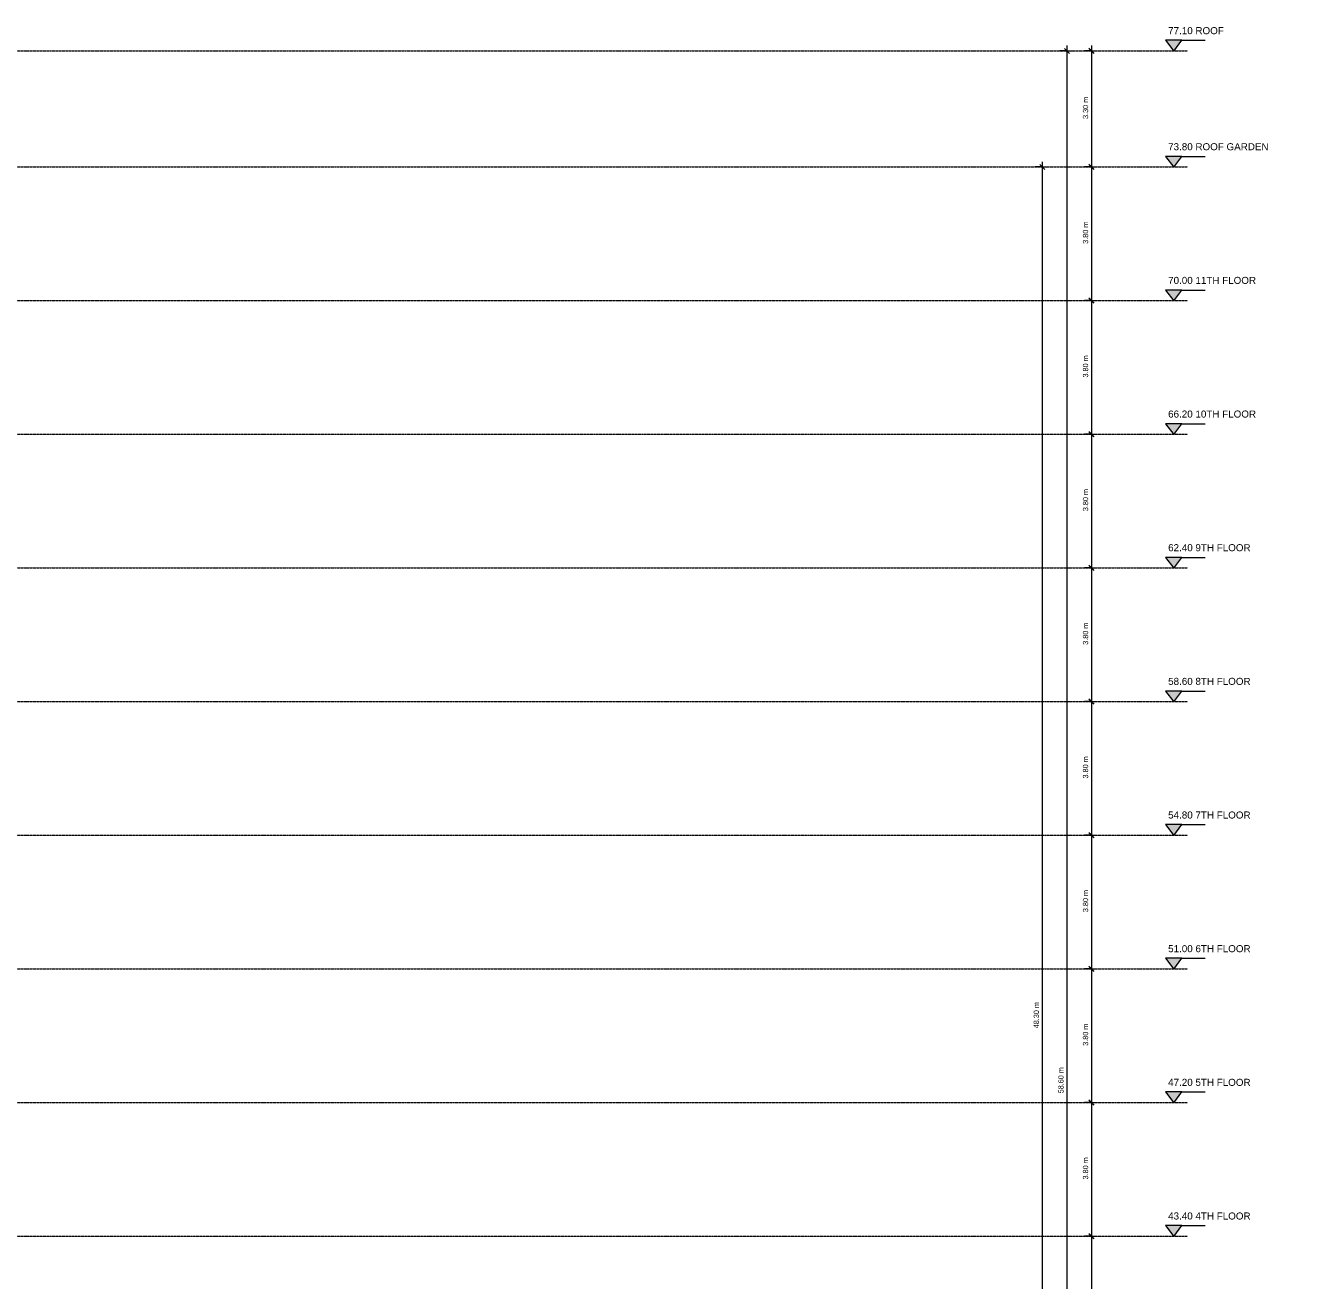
# Model space of a CAD drawing. Header units: millimetres. Extents: x 78096 to 288885, y -20632 to 149556.
# Drawn here: x 245434 to 281505, y 106639 to 142326 of the extents above; entities that cross this region are included whole.
import ezdxf

# ---------------------------------------------------------------- set-up
doc = ezdxf.new("R2010")
doc.units = ezdxf.units.MM
doc.linetypes.add('Centre', pattern=[31.75, 6.35, -4.7625, 15.875, -4.7625])
for name, color, linetype, lineweight in [('A-ANNO-DIMS', 211, 'Continuous', 9), ('A-ANNO-DIMS-100', 211, 'Continuous', 9), ('A-FLOR-LEVL', 51, 'Continuous', 9)]:
    doc.layers.add(name, color=color, linetype=linetype, lineweight=lineweight)
doc.styles.add('Arial', font='arial.ttf', dxfattribs={"height": 200})
doc.styles.add('Arial_3', font='arial.ttf', dxfattribs={"width": 0.9, "height": 150})
doc.dimstyles.new('1_5MM_1', dxfattribs={"dimscale": 304.8, "dimtxt": 153.03891, "dimasz": 0.463911, "dimexe": 0.492126, "dimexo": 0.984252, "dimgap": 0.164042, "dimtad": 1, "dimlfac": 0.001, "dimrnd": 0.05, "dimzin": 0, "dimdsep": 46, "dimtxsty": 'Arial_3', "dimblk1": 'OBLIQUE', "dimblk2": 'OBLIQUE', "dimsah": 1, "dimcen": 0.09, "dimdle": 0.492126, "dimazin": 0, "dimtfac": 1, "dimtdec": 4, "dimtix": 1, "dimtmove": 0, "dimatfit": 3, "dimfxl": 1, "dimtvp": 1, "dimtolj": 1, "dimtzin": 0, "dimlwd": 18, "dimlwe": 18, "dimarcsym": 2})

# ---------------------------------------------------------------- blocks, each defined once
blk = doc.blocks.new('Level - Level Head - ONLY LEVEL rfa-1269913-TOMH A-A')
at = {"layer": 'A-FLOR-LEVL'}
blk.add_hatch(color=256, dxfattribs=at).paths.add_polyline_path([(52628, 90302), (52399, 89996), (52169, 90302)])
for p, q in [((52628, 90302), (52169, 90302)), ((52169, 90302), (52399, 89996)), ((52399, 89996), (52628, 90302)), ((52628, 90302), (53288, 90302))]:
    blk.add_line(p, q, dxfattribs=at)
blk = doc.blocks.new('DIMBLOCK18-TOMH A-A')
at = {"layer": 'A-ANNO-DIMS-100', "lineweight": 18}
for p, q in [((275755, 141600), (275555, 141600)), ((275755, 141600), (275685, 141671)), ((275755, 141750), (275755, 138300)), ((275755, 141600), (275826, 141529)), ((275755, 141600), (275905, 141600)), ((275755, 138300), (275555, 138300)), ((275755, 138300), (275685, 138371)), ((275755, 138300), (275826, 138229)), ((275755, 138300), (275905, 138300))]:
    blk.add_line(p, q, dxfattribs=at)
at = {"layer": 'A-ANNO-DIMS-100', "color": 0, "lineweight": 18, "insert": (275511, 139665), "char_height": 150, "width": 683.73, "attachment_point": 1, "rotation": 90, "line_spacing_factor": 0.941778, "style": 'Arial_3'}
blk.add_mtext('3.30 m', dxfattribs=at)
blk = doc.blocks.new('_Oblique')
at = {"color": 0, "linetype": 'ByBlock', "lineweight": -2}
blk.add_line((-0.5, -0.5), (0.5, 0.5), dxfattribs=at)
blk = doc.blocks.new('DIMBLOCK19-TOMH A-A')
at = {"layer": 'A-ANNO-DIMS-100', "lineweight": 18}
for p, q in [((275755, 138300), (275555, 138300)), ((275755, 138300), (275685, 138371)), ((275755, 138300), (275755, 134500)), ((275755, 138300), (275826, 138229)), ((275755, 138300), (275905, 138300)), ((275755, 134500), (275685, 134571)), ((275755, 134500), (275555, 134500)), ((275755, 134500), (275826, 134429)), ((275755, 134500), (275905, 134500))]:
    blk.add_line(p, q, dxfattribs=at)
at = {"layer": 'A-ANNO-DIMS-100', "color": 0, "lineweight": 18, "insert": (275511, 136115), "char_height": 150, "width": 683.73, "attachment_point": 1, "rotation": 90, "line_spacing_factor": 0.941778, "style": 'Arial_3'}
blk.add_mtext('3.80 m', dxfattribs=at)
blk = doc.blocks.new('DIMBLOCK20-TOMH A-A')
at = {"layer": 'A-ANNO-DIMS-100', "lineweight": 18}
for p, q in [((275755, 134500), (275685, 134571)), ((275755, 134500), (275555, 134500)), ((275755, 134500), (275755, 130700)), ((275755, 134500), (275826, 134429)), ((275755, 134500), (275905, 134500)), ((275755, 130700), (275555, 130700)), ((275755, 130700), (275685, 130771)), ((275755, 130700), (275826, 130629)), ((275755, 130700), (275905, 130700))]:
    blk.add_line(p, q, dxfattribs=at)
at = {"layer": 'A-ANNO-DIMS-100', "color": 0, "lineweight": 18, "insert": (275511, 132315), "char_height": 150, "width": 683.73, "attachment_point": 1, "rotation": 90, "line_spacing_factor": 0.941778, "style": 'Arial_3'}
blk.add_mtext('3.80 m', dxfattribs=at)
blk = doc.blocks.new('DIMBLOCK21-TOMH A-A')
at = {"layer": 'A-ANNO-DIMS-100', "lineweight": 18}
for p, q in [((275755, 130700), (275555, 130700)), ((275755, 130700), (275685, 130771)), ((275755, 130700), (275755, 126900)), ((275755, 130700), (275826, 130629)), ((275755, 130700), (275905, 130700)), ((275755, 126900), (275685, 126971)), ((275755, 126900), (275555, 126900)), ((275755, 126900), (275826, 126829)), ((275755, 126900), (275905, 126900))]:
    blk.add_line(p, q, dxfattribs=at)
at = {"layer": 'A-ANNO-DIMS-100', "color": 0, "lineweight": 18, "insert": (275511, 128515), "char_height": 150, "width": 683.73, "attachment_point": 1, "rotation": 90, "line_spacing_factor": 0.941778, "style": 'Arial_3'}
blk.add_mtext('3.80 m', dxfattribs=at)
blk = doc.blocks.new('DIMBLOCK22-TOMH A-A')
at = {"layer": 'A-ANNO-DIMS-100', "lineweight": 18}
for p, q in [((275755, 126900), (275685, 126971)), ((275755, 126900), (275555, 126900)), ((275755, 126900), (275755, 123100)), ((275755, 126900), (275826, 126829)), ((275755, 126900), (275905, 126900)), ((275755, 123100), (275555, 123100)), ((275755, 123100), (275685, 123171)), ((275755, 123100), (275826, 123029)), ((275755, 123100), (275905, 123100))]:
    blk.add_line(p, q, dxfattribs=at)
at = {"layer": 'A-ANNO-DIMS-100', "color": 0, "lineweight": 18, "insert": (275511, 124715), "char_height": 150, "width": 683.73, "attachment_point": 1, "rotation": 90, "line_spacing_factor": 0.941778, "style": 'Arial_3'}
blk.add_mtext('3.80 m', dxfattribs=at)
blk = doc.blocks.new('DIMBLOCK23-TOMH A-A')
at = {"layer": 'A-ANNO-DIMS-100', "lineweight": 18}
for p, q in [((275755, 123100), (275555, 123100)), ((275755, 123100), (275685, 123171)), ((275755, 123100), (275755, 119300)), ((275755, 123100), (275826, 123029)), ((275755, 123100), (275905, 123100)), ((275755, 119300), (275555, 119300)), ((275755, 119300), (275685, 119371)), ((275755, 119300), (275826, 119229)), ((275755, 119300), (275905, 119300))]:
    blk.add_line(p, q, dxfattribs=at)
at = {"layer": 'A-ANNO-DIMS-100', "color": 0, "lineweight": 18, "insert": (275511, 120915), "char_height": 150, "width": 683.73, "attachment_point": 1, "rotation": 90, "line_spacing_factor": 0.941778, "style": 'Arial_3'}
blk.add_mtext('3.80 m', dxfattribs=at)
blk = doc.blocks.new('DIMBLOCK24-TOMH A-A')
at = {"layer": 'A-ANNO-DIMS-100', "lineweight": 18}
for p, q in [((275755, 119300), (275555, 119300)), ((275755, 119300), (275685, 119371)), ((275755, 119300), (275755, 115500)), ((275755, 119300), (275826, 119229)), ((275755, 119300), (275905, 119300)), ((275755, 115500), (275555, 115500)), ((275755, 115500), (275685, 115571)), ((275755, 115500), (275826, 115429)), ((275755, 115500), (275905, 115500))]:
    blk.add_line(p, q, dxfattribs=at)
at = {"layer": 'A-ANNO-DIMS-100', "color": 0, "lineweight": 18, "insert": (275511, 117115), "char_height": 150, "width": 683.73, "attachment_point": 1, "rotation": 90, "line_spacing_factor": 0.941778, "style": 'Arial_3'}
blk.add_mtext('3.80 m', dxfattribs=at)
blk = doc.blocks.new('DIMBLOCK25-TOMH A-A')
at = {"layer": 'A-ANNO-DIMS-100', "lineweight": 18}
for p, q in [((275755, 115500), (275555, 115500)), ((275755, 115500), (275685, 115571)), ((275755, 115500), (275755, 111700)), ((275755, 115500), (275826, 115429)), ((275755, 115500), (275905, 115500)), ((275755, 111700), (275555, 111700)), ((275755, 111700), (275685, 111771)), ((275755, 111700), (275826, 111629)), ((275755, 111700), (275905, 111700))]:
    blk.add_line(p, q, dxfattribs=at)
at = {"layer": 'A-ANNO-DIMS-100', "color": 0, "lineweight": 18, "insert": (275511, 113315), "char_height": 150, "width": 683.73, "attachment_point": 1, "rotation": 90, "line_spacing_factor": 0.941778, "style": 'Arial_3'}
blk.add_mtext('3.80 m', dxfattribs=at)
blk = doc.blocks.new('DIMBLOCK26-TOMH A-A')
at = {"layer": 'A-ANNO-DIMS-100', "lineweight": 18}
for p, q in [((275755, 111700), (275555, 111700)), ((275755, 111700), (275685, 111771)), ((275755, 111700), (275755, 107900)), ((275755, 111700), (275826, 111629)), ((275755, 111700), (275905, 111700)), ((275755, 107900), (275555, 107900)), ((275755, 107900), (275685, 107971)), ((275755, 107900), (275826, 107829)), ((275755, 107900), (275905, 107900))]:
    blk.add_line(p, q, dxfattribs=at)
at = {"layer": 'A-ANNO-DIMS-100', "color": 0, "lineweight": 18, "insert": (275511, 109515), "char_height": 150, "width": 683.73, "attachment_point": 1, "rotation": 90, "line_spacing_factor": 0.941778, "style": 'Arial_3'}
blk.add_mtext('3.80 m', dxfattribs=at)
blk = doc.blocks.new('DIMBLOCK27-TOMH A-A')
at = {"layer": 'A-ANNO-DIMS-100', "lineweight": 18}
for p, q in [((275755, 107900), (275555, 107900)), ((275755, 107900), (275685, 107971)), ((275755, 107900), (275755, 104100)), ((275755, 107900), (275826, 107829)), ((275755, 107900), (275905, 107900)), ((275755, 104100), (275555, 104100)), ((275755, 104100), (275685, 104171)), ((275755, 104100), (275826, 104029)), ((275755, 104100), (275905, 104100))]:
    blk.add_line(p, q, dxfattribs=at)
at = {"layer": 'A-ANNO-DIMS-100', "color": 0, "lineweight": 18, "insert": (275511, 105715), "char_height": 150, "width": 683.73, "attachment_point": 1, "rotation": 90, "line_spacing_factor": 0.941778, "style": 'Arial_3'}
blk.add_mtext('3.80 m', dxfattribs=at)
blk = doc.blocks.new('DIMBLOCK30-TOMH A-A')
at = {"layer": 'A-ANNO-DIMS-100', "lineweight": 18}
for p, q in [((275055, 141600), (274855, 141600)), ((275055, 141600), (274985, 141671)), ((275055, 141750), (275055, 82850)), ((275055, 141600), (275126, 141529)), ((275055, 141600), (275205, 141600)), ((275055, 83000), (274855, 83000)), ((275055, 83000), (274985, 83071)), ((275055, 83000), (275126, 82929)), ((275055, 83000), (275205, 83000))]:
    blk.add_line(p, q, dxfattribs=at)
at = {"layer": 'A-ANNO-DIMS-100', "color": 0, "lineweight": 18, "insert": (274811, 111963), "char_height": 150, "width": 808.05, "attachment_point": 1, "rotation": 90, "line_spacing_factor": 0.941778, "style": 'Arial_3'}
blk.add_mtext('58.60 m', dxfattribs=at)
blk = doc.blocks.new('DIMBLOCK43-TOMH A-A')
at = {"layer": 'A-ANNO-DIMS-100', "lineweight": 18}
for p, q in [((274355, 138300), (274155, 138300)), ((274355, 138300), (274285, 138371)), ((274355, 138450), (274355, 89850)), ((274355, 138300), (274426, 138229)), ((274355, 138300), (274505, 138300)), ((274355, 90000), (274155, 90000)), ((274355, 90000), (274285, 90071)), ((274355, 90000), (274426, 89929)), ((274355, 90000), (274505, 90000))]:
    blk.add_line(p, q, dxfattribs=at)
at = {"layer": 'A-ANNO-DIMS-100', "color": 0, "lineweight": 18, "insert": (274111, 113813), "char_height": 150, "width": 808.05, "attachment_point": 1, "rotation": 90, "line_spacing_factor": 0.941778, "style": 'Arial_3'}
blk.add_mtext('48.30 m', dxfattribs=at)

msp = doc.modelspace()

# ---------------------------------------------------------------- linework, layer by layer
at = {"layer": 'A-FLOR-LEVL', "linetype": 'Centre'}
for p, q in [((192334.611, 141600), (278486.268, 141600)), ((192334.611, 138300), (278486.268, 138300)), ((192334.611, 134500), (278486.268, 134500)), ((192334.611, 130700), (278486.268, 130700)), ((192334.611, 126900), (278486.268, 126900)), ((192334.611, 123100), (278486.268, 123100)), ((192334.611, 119300), (278486.268, 119300)), ((192334.611, 115500), (278486.268, 115500)), ((192334.611, 111700), (278486.268, 111700)), ((192334.611, 107900), (278486.268, 107900))]:
    msp.add_line(p, q, dxfattribs=at)

# ---------------------------------------------------------------- block references
at = {"layer": 'A-FLOR-LEVL'}
for p in [(225696.455, 51600), (225696.455, 48300), (225696.455, 44500), (225696.455, 40700), (225696.455, 36900), (225696.455, 33100), (225696.455, 29300), (225696.455, 25500), (225696.455, 21700), (225696.455, 17900)]:
    msp.add_blockref('Level - Level Head - ONLY LEVEL rfa-1269913-TOMH A-A', p, dxfattribs=at)

# ---------------------------------------------------------------- dimensions: what is measured, and where the dimension line sits
at = {"layer": 'A-ANNO-DIMS', "lineweight": 18}
for base, p1, p2, override, picture, middle in [((275055.258, 83000), (275155.243, 141600), (275155.243, 83000), {"dimpost": '<> m', "dimfxl": 58600}, 'DIMBLOCK30-TOMH A-A', (274928.672, 112300)), ((275755.258, 138300), (275855.243, 141600), (275855.243, 138300), {"dimpost": '<> m', "dimfxl": 3300}, 'DIMBLOCK18-TOMH A-A', (275628.621, 139950)), ((274355.258, 90000), (274455.243, 138300), (274455.243, 90000), {"dimpost": '<> m', "dimfxl": 48300}, 'DIMBLOCK43-TOMH A-A', (274228.621, 114150)), ((275755.258, 134500), (275855.243, 138300), (275855.243, 134500), {"dimpost": '<> m', "dimfxl": 3800}, 'DIMBLOCK19-TOMH A-A', (275628.621, 136400)), ((275755.258, 130700), (275855.243, 134500), (275855.243, 130700), {"dimpost": '<> m', "dimfxl": 3800}, 'DIMBLOCK20-TOMH A-A', (275628.621, 132600)), ((275755.258, 126900), (275855.243, 130700), (275855.243, 126900), {"dimpost": '<> m', "dimfxl": 3800}, 'DIMBLOCK21-TOMH A-A', (275628.621, 128800)), ((275755.258, 123100), (275855.243, 126900), (275855.243, 123100), {"dimpost": '<> m', "dimfxl": 3800}, 'DIMBLOCK22-TOMH A-A', (275628.621, 125000)), ((275755.258, 119300), (275855.243, 123100), (275855.243, 119300), {"dimpost": '<> m', "dimfxl": 3800}, 'DIMBLOCK23-TOMH A-A', (275628.621, 121200)), ((275755.258, 115500), (275855.243, 119300), (275855.243, 115500), {"dimpost": '<> m', "dimfxl": 3800}, 'DIMBLOCK24-TOMH A-A', (275628.621, 117400)), ((275755.258, 111700), (275855.243, 115500), (275855.243, 111700), {"dimpost": '<> m', "dimfxl": 3800}, 'DIMBLOCK25-TOMH A-A', (275628.621, 113600)), ((275755.258, 107900), (275855.243, 111700), (275855.243, 107900), {"dimpost": '<> m', "dimfxl": 3800}, 'DIMBLOCK26-TOMH A-A', (275628.621, 109800)), ((275755.258, 104100), (275855.243, 107900), (275855.243, 104100), {"dimpost": '<> m', "dimfxl": 3800}, 'DIMBLOCK27-TOMH A-A', (275628.621, 106000))]:
    dim = msp.add_linear_dim(base=base, p1=p1, p2=p2, angle=90, dimstyle='1_5MM_1', override=override, dxfattribs=at)
    dim.commit()
    dim.dimension.update_dxf_attribs({"geometry": picture, "text_midpoint": middle})

# ---------------------------------------------------------------- next in the draw order: texts
at = {"layer": 'A-FLOR-LEVL', "char_height": 200, "attachment_point": 1, "style": 'Arial', "bg_fill": 3, "box_fill_scale": 1.25, "bg_fill_color": 256, "bg_fill_true_color": 13158600, "bg_fill_transparency": 0}
for s, insert, width in [('77.10 ROOF', (277935.771, 142276.332), 1948.10062), ('73.80 ROOF GARDEN', (277935.771, 138976.332), 3519.40812), ('70.00 11TH FLOOR', (277935.771, 135176.332), 3078.48), ('66.20 10TH FLOOR', (277935.771, 131376.332), 3078.48), ('62.40 9TH FLOOR', (277935.771, 127576.332), 2886.075), ('58.60 8TH FLOOR', (277935.771, 123776.332), 2886.075), ('54.80 7TH FLOOR', (277935.771, 119976.332), 2886.075), ('51.00 6TH FLOOR', (277935.771, 116176.332), 2886.075), ('47.20 5TH FLOOR', (277935.771, 112376.332), 2886.075), ('43.40 4TH FLOOR', (277935.771, 108576.332), 2886.075)]:
    msp.add_mtext(s, dxfattribs=dict(at, insert=insert, width=width))

doc.saveas('drawing.dxf')
